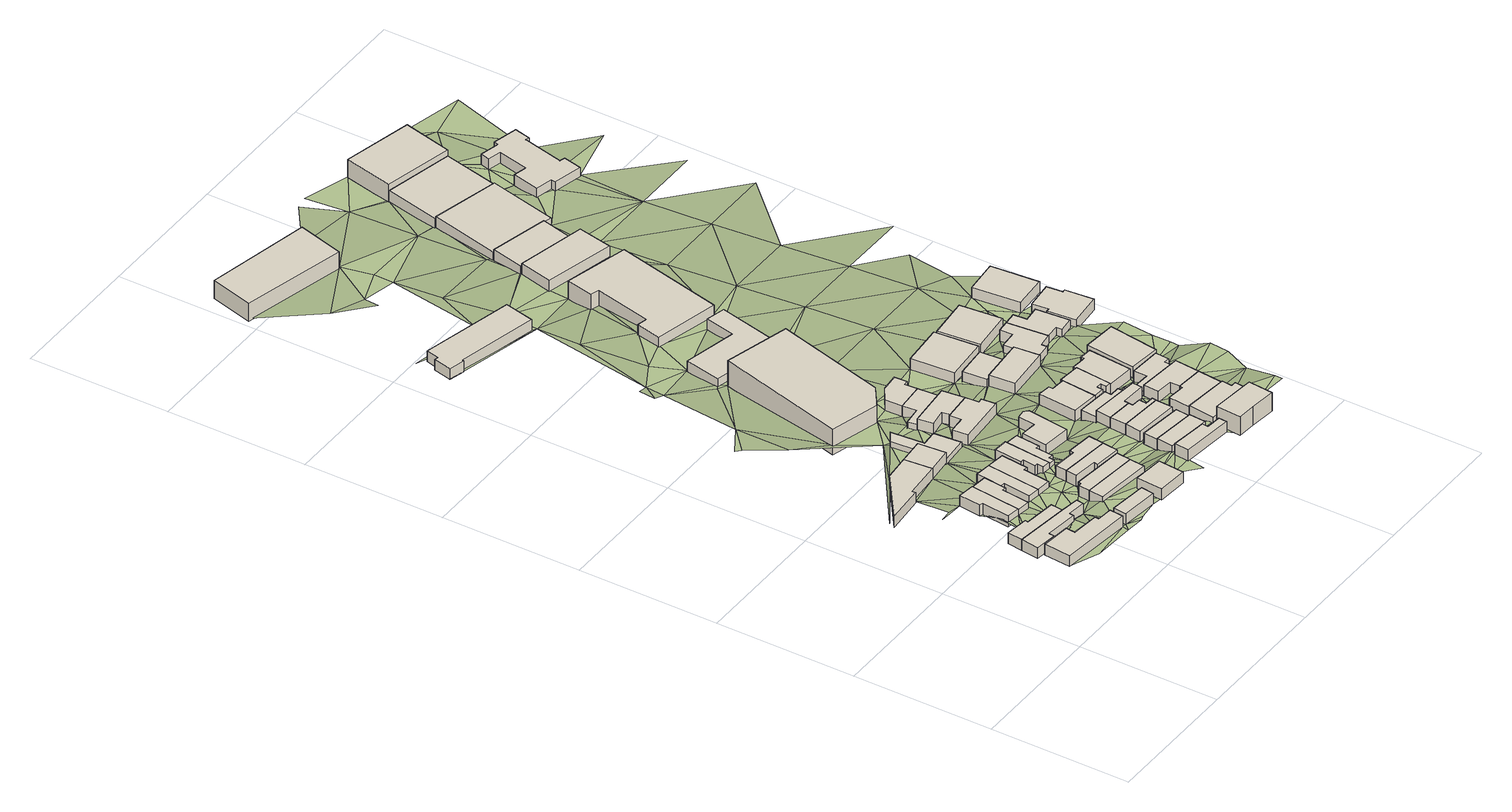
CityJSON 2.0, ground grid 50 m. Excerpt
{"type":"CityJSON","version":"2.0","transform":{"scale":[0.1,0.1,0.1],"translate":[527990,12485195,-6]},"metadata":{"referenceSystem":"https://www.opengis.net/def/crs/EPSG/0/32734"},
"CityObjects":{
"building1":{"type":"Building","attributes":{"address":"7 Park Road Woodstock Cape Town","building":"house","building:levels":1,"building_height":4.1,"plus_code":"4FRW3C9V+9GP","ground_height":33.13,"roof_height":37.23},"geometry":[{"type":"Solid","lod":"1","boundaries":[[[[0,1,2,3]],[[1,4,5,2]],[[4,6,7,5]],[[6,8,9,7]],[[8,10,11,9]],[[10,12,13,11]],[[12,14,15,13]],[[14,0,3,15]],[[3,2,5,7,9,11,13,15]],[[14,12,10,8,6,4,1,0]]]]}]},
"building2":{"type":"Building","attributes":{"address":"3 Park Road Woodstock Cape Town","building":"house","building:levels":1,"building_height":4.1,"plus_code":"4FRW3C9V+CGX","ground_height":30.71,"roof_height":34.81},"geometry":[{"type":"Solid","lod":"1","boundaries":[[[[16,17,18,19]],[[17,20,21,18]],[[20,22,23,21]],[[22,24,25,23]],[[24,26,27,25]],[[26,16,19,27]],[[19,18,21,23,25,27]],[[26,24,22,20,17,16]]]]}]},
"building3":{"type":"Building","attributes":{"address":"5 Park Road Woodstock Cape Town","building":"house","building:levels":1,"building_height":4.1,"plus_code":"4FRW3C9V+CHC","ground_height":30.71,"roof_height":34.81},"geometry":[{"type":"Solid","lod":"1","boundaries":[[[[17,16,19,18]],[[16,28,29,19]],[[28,30,31,29]],[[30,32,33,31]],[[32,34,35,33]],[[34,36,37,35]],[[36,38,39,37]],[[38,40,41,39]],[[40,17,18,41]],[[18,19,29,31,33,35,37,39,41]],[[40,38,36,34,32,30,28,16,17]]]]}]},
"building4":{"type":"Building","attributes":{"address":"29 Warwick Street Woodstock Cape Town","building":"house","building:levels":1,"building_height":4.1,"plus_code":"4FRW3C9V+GH2","ground_height":28.67,"roof_height":32.77},"geometry":[{"type":"Solid","lod":"1","boundaries":[[[[42,43,44,45]],[[43,46,47,44]],[[46,48,49,47]],[[48,50,51,49]],[[50,52,53,51]],[[52,42,45,53]],[[45,44,47,49,51,53]],[[52,50,48,46,43,42]]]]}]},
"building5":{"type":"Building","attributes":{"address":"Great Choice Guest House 24 Warwick Street Woodstock Cape Town","building":"house","building:levels":1,"operator":"Great Choice Guest Houses","building_height":4.1,"plus_code":"4FRW3C9V+JHC","ground_height":25.72,"roof_height":29.82},"geometry":[{"type":"Solid","lod":"1","boundaries":[[[[54,55,56,57]],[[55,58,59,56]],[[58,60,61,59]],[[60,62,63,61]],[[62,64,65,63]],[[64,54,57,65]],[[57,56,59,61,63,65]],[[64,62,60,58,55,54]]]]}]},
"building6":{"type":"Building","attributes":{"address":"27 Warwick Street Woodstock Cape Town","building":"house","building:levels":1,"building_height":4.1,"plus_code":"4FRW3C9V+FHW","ground_height":28.29,"roof_height":32.39},"geometry":[{"type":"Solid","lod":"1","boundaries":[[[[66,67,68,69]],[[67,70,71,68]],[[70,72,73,71]],[[72,74,75,73]],[[74,76,77,75]],[[76,78,79,77]],[[78,66,69,79]],[[69,68,71,73,75,77,79]],[[78,76,74,72,70,67,66]]]]}]},
"building7":{"type":"Building","attributes":{"building":"yes","building:levels":1,"building_height":4.1,"plus_code":"4FRW3C9V+9J8","ground_height":33.13,"roof_height":37.23},"geometry":[{"type":"Solid","lod":"1","boundaries":[[[[80,81,82,83]],[[81,84,85,82]],[[84,86,87,85]],[[86,80,83,87]],[[83,82,85,87]],[[86,84,81,80]]]]}]},
"building8":{"type":"Building","attributes":{"address":"25 Warwick Street Woodstock Cape Town","building":"house","building:levels":1,"building_height":4.1,"plus_code":"4FRW3C9V+GJ2","ground_height":28.29,"roof_height":32.39},"geometry":[{"type":"Solid","lod":"1","boundaries":[[[[88,89,90,91]],[[89,67,68,90]],[[67,66,69,68]],[[66,92,93,69]],[[92,94,95,93]],[[94,96,97,95]],[[96,88,91,97]],[[91,90,68,69,93,95,97]],[[96,94,92,66,67,89,88]]]]}]},
"building9":{"type":"Building","attributes":{"address":"23 Warwick Street Woodstock Cape Town","building":"house","building:levels":1,"building_height":4.1,"plus_code":"4FRW3C9V+GJQ","ground_height":28.29,"roof_height":32.39},"geometry":[{"type":"Solid","lod":"1","boundaries":[[[[88,96,97,91]],[[96,98,99,97]],[[98,100,101,99]],[[100,102,103,101]],[[102,104,105,103]],[[104,88,91,105]],[[91,97,99,101,103,105]],[[104,102,100,98,96,88]]]]}]},
"building10":{"type":"Building","attributes":{"address":"16 Coventry Road Woodstock Cape Town","building":"house","building:levels":1,"building_height":4.1,"plus_code":"4FRW3C9V+CM8","ground_height":30.24,"roof_height":34.34},"geometry":[{"type":"Solid","lod":"1","boundaries":[[[[106,107,108,109]],[[107,110,111,108]],[[110,112,113,111]],[[112,106,109,113]],[[109,108,111,113]],[[112,110,107,106]]]]}]},
"building11":{"type":"Building","attributes":{"address":"22 Warwick Street Woodstock Cape Town","building":"house","building:levels":1,"building_height":4.1,"plus_code":"4FRW3C9V+JJF","ground_height":25.72,"roof_height":29.82},"geometry":[{"type":"Solid","lod":"1","boundaries":[[[[54,64,65,57]],[[64,114,115,65]],[[114,116,117,115]],[[116,54,57,117]],[[57,65,115,117]],[[116,114,64,54]]]]}]},
"building12":{"type":"Building","attributes":{"address":"14 Coventry Road Woodstock Cape Town","building":"house","building:levels":1,"building_height":4.1,"plus_code":"4FRW3C9V+CMP","ground_height":30.24,"roof_height":34.34},"geometry":[{"type":"Solid","lod":"1","boundaries":[[[[106,118,119,109]],[[118,120,121,119]],[[120,122,123,121]],[[122,124,125,123]],[[124,107,108,125]],[[107,106,109,108]],[[109,119,121,123,125,108]],[[107,124,122,120,118,106]]]]}]},
"building13":{"type":"Building","attributes":{"address":"18 Coventry Road Woodstock Cape Town","building":"house","building:levels":1,"building_height":4.1,"plus_code":"4FRW3C9V+9P6","ground_height":32.68,"roof_height":36.78},"geometry":[{"type":"Solid","lod":"1","boundaries":[[[[126,127,128,129]],[[127,130,131,128]],[[130,132,133,131]],[[132,126,129,133]],[[129,128,131,133]],[[132,130,127,126]]]]}]},
"building14":{"type":"Building","attributes":{"address":"21 Warwick Street Woodstock Cape Town","building":"house","building:levels":1,"building_height":4.1,"plus_code":"4FRW3C9V+GMV","ground_height":28.29,"roof_height":32.39},"geometry":[{"type":"Solid","lod":"1","boundaries":[[[[134,135,136,137]],[[135,138,139,136]],[[138,140,141,139]],[[140,142,143,141]],[[142,144,145,143]],[[144,146,147,145]],[[146,148,149,147]],[[148,134,137,149]],[[137,136,139,141,143,145,147,149]],[[148,146,144,142,140,138,135,134]]]]}]},
"building15":{"type":"Building","attributes":{"address":"12 Coventry Road Woodstock Cape Town","building":"house","building:levels":1,"building_height":4.1,"plus_code":"4FRW3C9V+FM5","ground_height":30.24,"roof_height":34.34},"geometry":[{"type":"Solid","lod":"1","boundaries":[[[[150,151,152,153]],[[151,154,155,152]],[[154,156,157,155]],[[156,158,159,157]],[[158,160,161,159]],[[160,150,153,161]],[[153,152,155,157,159,161]],[[160,158,156,154,151,150]]]]}]},
"building16":{"type":"Building","attributes":{"address":"10 Coventry Road Woodstock Cape Town","building":"house","building:levels":1,"building_height":4.1,"plus_code":"4FRW3C9V+FPC","ground_height":30.24,"roof_height":34.34},"geometry":[{"type":"Solid","lod":"1","boundaries":[[[[150,162,163,153]],[[162,164,165,163]],[[164,166,167,165]],[[166,168,169,167]],[[168,151,152,169]],[[151,150,153,152]],[[153,163,165,167,169,152]],[[151,168,166,164,162,150]]]]}]},
"building17":{"type":"Building","attributes":{"address":"19 Warwick Street Woodstock Cape Town","building":"house","building:levels":1,"building_height":4.1,"plus_code":"4FRW3C9V+GMX","ground_height":27.68,"roof_height":31.78},"geometry":[{"type":"Solid","lod":"1","boundaries":[[[[170,171,172,173]],[[171,174,175,172]],[[174,176,177,175]],[[176,178,179,177]],[[178,180,181,179]],[[180,182,183,181]],[[182,184,185,183]],[[184,170,173,185]],[[173,172,175,177,179,181,183,185]],[[184,182,180,178,176,174,171,170]]]]}]},
"building18":{"type":"Building","attributes":{"address":"20 Warwick Street Woodstock Cape Town","building":"house","building:levels":1,"building_height":4.1,"plus_code":"4FRW3C9V+MJ9","ground_height":23.05,"roof_height":27.15},"geometry":[{"type":"Solid","lod":"1","boundaries":[[[[186,187,188,189]],[[187,190,191,188]],[[190,192,193,191]],[[192,194,195,193]],[[194,196,197,195]],[[196,198,199,197]],[[198,186,189,199]],[[189,188,191,193,195,197,199]],[[198,196,194,192,190,187,186]]]]}]},
"building19":{"type":"Building","attributes":{"address":"17 Warwick Street Woodstock Cape Town","building":"house","building:levels":1,"building_height":4.1,"plus_code":"4FRW3C9V+GPP","ground_height":27.68,"roof_height":31.78},"geometry":[{"type":"Solid","lod":"1","boundaries":[[[[200,201,202,203]],[[201,204,205,202]],[[204,206,207,205]],[[206,208,209,207]],[[208,210,211,209]],[[210,212,213,211]],[[212,200,203,213]],[[203,202,205,207,209,211,213]],[[212,210,208,206,204,201,200]]]]}]},
"building20":{"type":"Building","attributes":{"address":"8 Coventry Street Woodstock Cape Town","building":"house","building:levels":1,"building_height":4.1,"plus_code":"4FRW3C9V+JPG","ground_height":25.23,"roof_height":29.33},"geometry":[{"type":"Solid","lod":"1","boundaries":[[[[214,215,216,217]],[[215,218,219,216]],[[218,220,221,219]],[[220,222,223,221]],[[222,224,225,223]],[[224,226,227,225]],[[226,228,229,227]],[[228,230,231,229]],[[230,214,217,231]],[[217,216,219,221,223,225,227,229,231]],[[230,228,226,224,222,220,218,215,214]]]]}]},
"building21":{"type":"Building","attributes":{"address":"6 Coventry Street Woodstock Cape Town","building":"house","building:levels":1,"building_height":4.1,"plus_code":"4FRW3C9V+MP7","ground_height":25.23,"roof_height":29.33},"geometry":[{"type":"Solid","lod":"1","boundaries":[[[[214,232,233,217]],[[232,234,235,233]],[[234,236,237,235]],[[236,238,239,237]],[[238,215,216,239]],[[215,214,217,216]],[[217,233,235,237,239,216]],[[215,238,236,234,232,214]]]]}]},
"building22":{"type":"Building","attributes":{"address":"17 Coventry Road Woodstock Cape Town","building":"house","building:levels":1,"building_height":4.1,"plus_code":"4FRW3C9V+9RC","ground_height":32.12,"roof_height":36.22},"geometry":[{"type":"Solid","lod":"1","boundaries":[[[[240,241,242,243]],[[241,244,245,242]],[[244,246,247,245]],[[246,248,249,247]],[[248,250,251,249]],[[250,240,243,251]],[[243,242,245,247,249,251]],[[250,248,246,244,241,240]]]]}]},
"building23":{"type":"Building","attributes":{"address":"4 Coventry Street Woodstock Cape Town","building":"house","building:levels":1,"building_height":4.1,"plus_code":"4FRW3C9V+MPW","ground_height":23.07,"roof_height":27.17},"geometry":[{"type":"Solid","lod":"1","boundaries":[[[[252,253,254,255]],[[253,256,257,254]],[[256,258,259,257]],[[258,260,261,259]],[[260,262,263,261]],[[262,252,255,263]],[[255,254,257,259,261,263]],[[262,260,258,256,253,252]]]]}]},
"building24":{"type":"Building","attributes":{"address":"15 Coventry Road Woodstock Cape Town","building":"house","building:levels":1,"building_height":4.1,"plus_code":"4FRW3C9V+9RV","ground_height":30.24,"roof_height":34.34},"geometry":[{"type":"Solid","lod":"1","boundaries":[[[[264,265,266,267]],[[265,268,269,266]],[[268,270,271,269]],[[270,264,267,271]],[[267,266,269,271]],[[270,268,265,264]]]]}]},
"building25":{"type":"Building","attributes":{"address":"Woodlands House","building":"yes","building:levels":3,"building_height":9.7,"plus_code":"4FRW3C9V+RM8","ground_height":19.23,"roof_height":28.93},"geometry":[{"type":"Solid","lod":"1","boundaries":[[[[272,273,274,275]],[[273,276,277,274]],[[276,278,279,277]],[[278,280,281,279]],[[280,272,275,281]],[[275,274,277,279,281]],[[280,278,276,273,272]]]]}]},
"building26":{"type":"Building","attributes":{"address":"13 Coventry Road Woodstock Cape Town","building":"house","building:levels":1,"building_height":4.1,"plus_code":"4FRW3C9V+CR7","ground_height":29.76,"roof_height":33.86},"geometry":[{"type":"Solid","lod":"1","boundaries":[[[[282,283,284,285]],[[283,286,287,284]],[[286,288,289,287]],[[288,282,285,289]],[[285,284,287,289]],[[288,286,283,282]]]]}]},
"building27":{"type":"Building","attributes":{"address":"2 Coventry Street Woodstock Cape Town","building":"house","building:levels":1,"building_height":4.1,"plus_code":"4FRW3C9V+PP8","ground_height":23.07,"roof_height":27.17},"geometry":[{"type":"Solid","lod":"1","boundaries":[[[[253,290,291,254]],[[290,292,293,291]],[[292,294,295,293]],[[294,296,297,295]],[[296,298,299,297]],[[298,256,257,299]],[[256,253,254,257]],[[254,291,293,295,297,299,257]],[[256,298,296,294,292,290,253]]]]}]},
"building28":{"type":"Building","attributes":{"address":"11 Coventry Road Woodstock Cape Town","building":"house","building:levels":1,"building_height":4.1,"plus_code":"4FRW3C9V+CRV","ground_height":29.76,"roof_height":33.86},"geometry":[{"type":"Solid","lod":"1","boundaries":[[[[300,301,302,303]],[[301,304,305,302]],[[304,306,307,305]],[[306,300,303,307]],[[303,302,305,307]],[[306,304,301,300]]]]}]},
"building29":{"type":"Building","attributes":{"address":"18 Woodlands Road Cape Town","building":"manufacture","building:levels":1,"building_height":4.1,"plus_code":"4FRW3CCV+5HW","ground_height":14.82,"roof_height":18.92},"geometry":[{"type":"Solid","lod":"1","boundaries":[[[[308,309,310,311]],[[309,312,313,310]],[[312,314,315,313]],[[314,316,317,315]],[[316,318,319,317]],[[318,320,321,319]],[[320,322,323,321]],[[322,308,311,323]],[[311,310,313,315,317,319,321,323]],[[322,320,318,316,314,312,309,308]]]]}]},
"building30":{"type":"Building","attributes":{"address":"9 Coventry Road Woodstock Cape Town","building":"house","building:levels":1,"building_height":4.1,"plus_code":"4FRW3C9V+FR7","ground_height":29.76,"roof_height":33.86},"geometry":[{"type":"Solid","lod":"1","boundaries":[[[[301,300,303,302]],[[300,324,325,303]],[[324,326,327,325]],[[326,328,329,327]],[[328,330,331,329]],[[330,332,333,331]],[[332,334,335,333]],[[334,301,302,335]],[[302,303,325,327,329,331,333,335]],[[334,332,330,328,326,324,300,301]]]]}]},
"building31":{"type":"Building","attributes":{"address":"7 Coventry Road Woodstock Cape Town","building":"house","building:levels":1,"building_height":4.1,"plus_code":"4FRW3C9V+FRP","ground_height":29.76,"roof_height":33.86},"geometry":[{"type":"Solid","lod":"1","boundaries":[[[[334,332,333,335]],[[332,336,337,333]],[[336,338,339,337]],[[338,340,341,339]],[[340,342,343,341]],[[342,334,335,343]],[[335,333,337,339,341,343]],[[342,340,338,336,332,334]]]]}]},
"building32":{"type":"Building","attributes":{"address":"15B Warwick Street Woodstock Cape Town","building":"retail","building:levels":1,"building_height":4.1,"plus_code":"4FRW3C9V+GRV","ground_height":27.12,"roof_height":31.22},"geometry":[{"type":"Solid","lod":"1","boundaries":[[[[344,345,346,347]],[[345,348,349,346]],[[348,350,351,349]],[[350,352,353,351]],[[352,354,355,353]],[[354,344,347,355]],[[347,346,349,351,353,355]],[[354,352,350,348,345,344]]]]}]},
"building33":{"type":"Building","attributes":{"address":"5 Coventry Road Woodstock Cape Town","building":"house","building:levels":1,"building_height":4.1,"plus_code":"4FRW3C9V+GR4","ground_height":27.12,"roof_height":31.22},"geometry":[{"type":"Solid","lod":"1","boundaries":[[[[356,357,358,359]],[[357,360,361,358]],[[360,362,363,361]],[[362,364,365,363]],[[364,366,367,365]],[[366,368,369,367]],[[368,370,371,369]],[[370,356,359,371]],[[359,358,361,363,365,367,369,371]],[[370,368,366,364,362,360,357,356]]]]}]},
"building34":{"type":"Building","attributes":{"address":"12 Duke Street Woodstock Cape Town","building":"house","building:levels":2,"building_height":6.9,"plus_code":"4FRW3C9V+9V5","ground_height":31.58,"roof_height":38.48},"geometry":[{"type":"Solid","lod":"1","boundaries":[[[[372,373,374,375]],[[373,376,377,374]],[[376,378,379,377]],[[378,380,381,379]],[[380,372,375,381]],[[375,374,377,379,381]],[[380,378,376,373,372]]]]}]},
"building35":{"type":"Building","attributes":{"building":"industrial","building:levels":1,"building_height":4.1,"plus_code":"4FRW3C9V+WPM","ground_height":17.6,"roof_height":21.7},"geometry":[{"type":"Solid","lod":"1","boundaries":[[[[382,383,384,385]],[[383,386,387,384]],[[386,388,389,387]],[[388,390,391,389]],[[390,392,393,391]],[[392,382,385,393]],[[385,384,387,389,391,393]],[[392,390,388,386,383,382]]]]}]},
"building36":{"type":"Building","attributes":{"address":"10 Duke Street Woodstock Cape Town","building":"house","building:levels":1,"building_height":4.1,"plus_code":"4FRW3C9V+9WJ","ground_height":29.76,"roof_height":33.86},"geometry":[{"type":"Solid","lod":"1","boundaries":[[[[394,395,396,397]],[[395,398,399,396]],[[398,400,401,399]],[[400,402,403,401]],[[402,404,405,403]],[[404,394,397,405]],[[397,396,399,401,403,405]],[[404,402,400,398,395,394]]]]}]},
"building37":{"type":"Building","attributes":{"address":"13 Warwick Street Woodstock Cape Town","building":"house","building:levels":1,"building_height":4.1,"plus_code":"4FRW3C9V+GVR","ground_height":27.12,"roof_height":31.22},"geometry":[{"type":"Solid","lod":"1","boundaries":[[[[406,407,408,409]],[[407,344,347,408]],[[344,354,355,347]],[[354,410,411,355]],[[410,412,413,411]],[[412,414,415,413]],[[414,416,417,415]],[[416,418,419,417]],[[418,406,409,419]],[[409,408,347,355,411,413,415,417,419]],[[418,416,414,412,410,354,344,407,406]]]]}]},
"building38":{"type":"Building","attributes":{"address":"8 Duke Street Woodstock Cape Town","building":"house","building:levels":1,"building_height":4.1,"plus_code":"4FRW3C9V+CWC","ground_height":29.27,"roof_height":33.37},"geometry":[{"type":"Solid","lod":"1","boundaries":[[[[420,421,422,423]],[[421,424,425,422]],[[424,426,427,425]],[[426,428,429,427]],[[428,430,431,429]],[[430,420,423,431]],[[423,422,425,427,429,431]],[[430,428,426,424,421,420]]]]}]},
"building39":{"type":"Building","attributes":{"address":"1 Coventry Street Woodstock Cape Town","building":"house","building:levels":1,"building_height":4.1,"plus_code":"4FRW3C9V+MR9","ground_height":22.81,"roof_height":26.91},"geometry":[{"type":"Solid","lod":"1","boundaries":[[[[432,433,434,435]],[[433,436,437,434]],[[436,438,439,437]],[[438,432,435,439]],[[435,434,437,439]],[[438,436,433,432]]]]}]},
"building40":{"type":"Building","attributes":{"building":"industrial","building:levels":2,"building_height":6.9,"plus_code":"4FRW3CCV+FH4","ground_height":11.44,"roof_height":18.34},"geometry":[{"type":"Solid","lod":"1","boundaries":[[[[440,441,442,443]],[[441,444,445,442]],[[444,446,447,445]],[[446,440,443,447]],[[443,442,445,447]],[[446,444,441,440]]]]}]},
"building41":{"type":"Building","attributes":{"address":"3 Coventry Street Woodstock Cape Town","building":"house","building:levels":1,"building_height":4.1,"plus_code":"4FRW3C9V+JVJ","ground_height":24.68,"roof_height":28.78},"geometry":[{"type":"Solid","lod":"1","boundaries":[[[[448,449,450,451]],[[449,452,453,450]],[[452,454,455,453]],[[454,448,451,455]],[[451,450,453,455]],[[454,452,449,448]]]]}]},
"building42":{"type":"Building","attributes":{"address":"6 Duke Street Woodstock Cape Town","building":"house","building:levels":1,"building_height":4.1,"plus_code":"4FRW3C9V+FW7","ground_height":29.27,"roof_height":33.37},"geometry":[{"type":"Solid","lod":"1","boundaries":[[[[421,456,457,422]],[[456,458,459,457]],[[458,460,461,459]],[[460,462,463,461]],[[462,424,425,463]],[[424,421,422,425]],[[422,457,459,461,463,425]],[[424,462,460,458,456,421]]]]}]},
"building43":{"type":"Building","attributes":{"address":"13 Salmon Street Woodstock Cape Town","building":"house","building:levels":1,"building_height":4.1,"plus_code":"4FRW3C9V+PR8","ground_height":22.81,"roof_height":26.91},"geometry":[{"type":"Solid","lod":"1","boundaries":[[[[464,465,466,467]],[[465,468,469,466]],[[468,470,471,469]],[[470,464,467,471]],[[467,466,469,471]],[[470,468,465,464]]]]}]},
"building44":{"type":"Building","attributes":{"address":"11 Warwick Street Woodstock Cape Town","building":"house","building:levels":1,"building_height":4.1,"plus_code":"4FRW3C9V+GVX","ground_height":26.78,"roof_height":30.88},"geometry":[{"type":"Solid","lod":"1","boundaries":[[[[472,473,474,475]],[[473,476,477,474]],[[476,478,479,477]],[[478,480,481,479]],[[480,482,483,481]],[[482,484,485,483]],[[484,472,475,485]],[[475,474,477,479,481,483,485]],[[484,482,480,478,476,473,472]]]]}]},
"building45":{"type":"Building","attributes":{"address":"4 Duke Street Woodstock Cape Town","building":"house","building:levels":1,"building_height":4.1,"plus_code":"4FRW3C9V+FWV","ground_height":26.78,"roof_height":30.88},"geometry":[{"type":"Solid","lod":"1","boundaries":[[[[486,487,488,489]],[[487,490,491,488]],[[490,492,493,491]],[[492,494,495,493]],[[494,496,497,495]],[[496,498,499,497]],[[498,500,501,499]],[[500,486,489,501]],[[489,488,491,493,495,497,499,501]],[[500,498,496,494,492,490,487,486]]]]}]},
"building46":{"type":"Building","attributes":{"address":"Sir Dicks 15 Woodlands Road Woodstock Cape Town","building":"office","building:levels":2,"building_height":6.9,"plus_code":"4FRW3CCV+3QP","ground_height":14.14,"roof_height":21.04},"geometry":[{"type":"Solid","lod":"1","boundaries":[[[[502,503,504,505]],[[503,506,507,504]],[[506,508,509,507]],[[508,510,511,509]],[[510,512,513,511]],[[512,514,515,513]],[[514,516,517,515]],[[516,502,505,517]],[[505,504,507,509,511,513,515,517]],[[516,514,512,510,508,506,503,502]]]]}]},
"building47":{"type":"Building","attributes":{"address":"9 Warwick Street Woodstock Cape Town","building":"house","building:levels":1,"building_height":4.1,"plus_code":"4FRW3C9V+GWX","ground_height":26.78,"roof_height":30.88},"geometry":[{"type":"Solid","lod":"1","boundaries":[[[[518,519,520,521]],[[519,522,523,520]],[[522,524,525,523]],[[524,518,521,525]],[[521,520,523,525]],[[524,522,519,518]]]]}]},
"building48":{"type":"Building","attributes":{"address":"18 Warwick Street Woodstock Cape Town","building":"house","building:levels":1,"building_height":4.1,"plus_code":"4FRW3C9V+MW3","ground_height":22.71,"roof_height":26.81},"geometry":[{"type":"Solid","lod":"1","boundaries":[[[[526,527,528,529]],[[527,530,531,528]],[[530,532,533,531]],[[532,534,535,533]],[[534,536,537,535]],[[536,538,539,537]],[[538,540,541,539]],[[540,526,529,541]],[[529,528,531,533,535,537,539,541]],[[540,538,536,534,532,530,527,526]]]]}]},
"building49":{"type":"Building","attributes":{"address":"11 Salmon Street Woodstock Cape Town","building":"house","building:levels":1,"building_height":4.1,"plus_code":"4FRW3C9V+PW6","ground_height":22.71,"roof_height":26.81},"geometry":[{"type":"Solid","lod":"1","boundaries":[[[[542,543,544,545]],[[543,546,547,544]],[[546,548,549,547]],[[548,542,545,549]],[[545,544,547,549]],[[548,546,543,542]]]]}]},
"building50":{"type":"Building","attributes":{"address":"16 Warwick Street Woodstock Cape Town","building":"house","building:levels":1,"building_height":4.1,"plus_code":"4FRW3C9V+MX2","ground_height":22.71,"roof_height":26.81},"geometry":[{"type":"Solid","lod":"1","boundaries":[[[[527,526,529,528]],[[526,550,551,529]],[[550,552,553,551]],[[552,554,555,553]],[[554,556,557,555]],[[556,558,559,557]],[[558,560,561,559]],[[560,527,528,561]],[[528,529,551,553,555,557,559,561]],[[560,558,556,554,552,550,526,527]]]]}]},
"building51":{"type":"Building","attributes":{"building":"industrial","building:levels":1,"building_height":4.1,"plus_code":"4FRW3CCV+5RR","ground_height":13.77,"roof_height":17.87},"geometry":[{"type":"Solid","lod":"1","boundaries":[[[[562,563,564,565]],[[563,566,567,564]],[[566,568,569,567]],[[568,562,565,569]],[[565,564,567,569]],[[568,566,563,562]]]]}]},
"building52":{"type":"Building","attributes":{"building":"industrial","building:levels":1,"building_height":4.1,"plus_code":"4FRW3CCV+6RJ","ground_height":12.53,"roof_height":16.63},"geometry":[{"type":"Solid","lod":"1","boundaries":[[[[570,571,572,573]],[[571,574,575,572]],[[574,576,577,575]],[[576,570,573,577]],[[573,572,575,577]],[[576,574,571,570]]]]}]},
"building53":{"type":"Building","attributes":{"address":"12 Warwick Street Woodstock Cape Town","building":"house","building:levels":1,"building_height":4.1,"plus_code":"4FRW3C9W+J2V","ground_height":22.5,"roof_height":26.6},"geometry":[{"type":"Solid","lod":"1","boundaries":[[[[578,579,580,581]],[[579,582,583,580]],[[582,584,585,583]],[[584,586,587,585]],[[586,588,589,587]],[[588,590,591,589]],[[590,592,593,591]],[[592,578,581,593]],[[581,580,583,585,587,589,591,593]],[[592,590,588,586,584,582,579,578]]]]}]},
"building54":{"type":"Building","attributes":{"address":"5 Salmon Street Woodstock Cape Town","building":"house","building:levels":1,"building_height":4.1,"plus_code":"4FRW3C9W+P2C","ground_height":22.5,"roof_height":26.6},"geometry":[{"type":"Solid","lod":"1","boundaries":[[[[594,595,596,597]],[[595,598,599,596]],[[598,600,601,599]],[[600,594,597,601]],[[597,596,599,601]],[[600,598,595,594]]]]}]},
"building55":{"type":"Building","attributes":{"building":"industrial","building:levels":1,"building_height":4.1,"plus_code":"4FRW3CCV+7RX","ground_height":11.39,"roof_height":15.49},"geometry":[{"type":"Solid","lod":"1","boundaries":[[[[602,603,604,605]],[[603,606,607,604]],[[606,608,609,607]],[[608,602,605,609]],[[605,604,607,609]],[[608,606,603,602]]]]}]},
"building56":{"type":"Building","attributes":{"building":"industrial","building:levels":1,"building_height":4.1,"plus_code":"4FRW3CCV+9VC","ground_height":10.87,"roof_height":14.97},"geometry":[{"type":"Solid","lod":"1","boundaries":[[[[610,611,612,613]],[[611,614,615,612]],[[614,616,617,615]],[[616,610,613,617]],[[613,612,615,617]],[[616,614,611,610]]]]}]},
"building57":{"type":"Building","attributes":{"address":"Desmond Tutu Health Foundation 3 Woodlands Road Woodstock Cape Town","building":"office","building:levels":2,"amenity":"research_institute","building_height":6.9,"plus_code":"4FRW3CCV+CVW","ground_height":10.17,"roof_height":17.07},"geometry":[{"type":"Solid","lod":"1","boundaries":[[[[618,619,620,621]],[[619,622,623,620]],[[622,624,625,623]],[[624,618,621,625]],[[621,620,623,625]],[[624,622,619,618]]]]}]},
"building58":{"type":"Building","attributes":{"address":"Percy Bartley House 44 Pine Road 7915 Woodstock, Cape Town","building":"residential","building:levels":1,"beds":"25","amenity":"social_facility","social_facility":"shelter","building_height":4.1,"plus_code":"4FRW3CCV+8X8","ground_height":11.28,"roof_height":15.38},"geometry":[{"type":"Solid","lod":"1","boundaries":[[[[626,627,628,629]],[[627,630,631,628]],[[630,632,633,631]],[[632,634,635,633]],[[634,636,637,635]],[[636,638,639,637]],[[638,640,641,639]],[[640,642,643,641]],[[642,644,645,643]],[[644,646,647,645]],[[646,648,649,647]],[[648,650,651,649]],[[650,652,653,651]],[[652,654,655,653]],[[654,656,657,655]],[[656,626,629,657]],[[629,628,631,633,635,637,639,641,643,645,647,649,651,653,655,657]],[[656,654,652,650,648,646,644,642,640,638,636,634,632,630,627,626]]]]}]},
"terrain1":{"type":"TINRelief","geometry":[{"type":"CompositeSurface","lod":"1","boundaries":[[[658,4,659]],[[660,661,662]],[[10,662,663]],[[664,665,666]],[[667,660,662]],[[658,668,4]],[[666,669,670]],[[662,10,667]],[[666,665,671]],[[665,672,20]],[[666,671,669]],[[669,48,670]],[[673,43,674]],[[48,46,670]],[[6,10,675]],[[20,671,665]],[[4,668,84]],[[10,38,667]],[[676,674,43]],[[81,4,84]],[[677,84,668]],[[10,6,38]],[[81,6,4]],[[667,38,36]],[[20,678,671]],[[20,17,40]],[[38,6,81]],[[677,679,84]],[[676,43,42]],[[20,680,678]],[[38,81,681]],[[679,86,84]],[[680,76,678]],[[20,682,680]],[[683,676,64]],[[20,40,684]],[[685,40,38]],[[680,78,76]],[[64,676,42]],[[682,20,684]],[[78,680,92]],[[80,681,81]],[[685,38,681]],[[686,687,688]],[[66,78,92]],[[89,42,67]],[[40,685,689]],[[689,684,40]],[[64,42,89]],[[690,682,684]],[[684,689,691]],[[692,80,86]],[[80,693,681]],[[694,691,689]],[[695,684,691]],[[696,690,684]],[[693,80,692]],[[695,696,684]],[[114,64,89]],[[54,697,686]],[[114,89,88]],[[698,690,696]],[[690,699,100]],[[700,681,693]],[[690,698,699]],[[158,695,691]],[[100,142,102]],[[104,701,88]],[[88,701,114]],[[142,100,699]],[[702,703,704]],[[102,142,140]],[[703,705,704]],[[102,140,138]],[[699,144,142]],[[102,138,104]],[[697,687,686]],[[706,699,698]],[[695,158,156]],[[701,104,135]],[[701,135,114]],[[697,54,116]],[[691,118,158]],[[104,138,135]],[[698,707,706]],[[708,704,705]],[[132,700,693]],[[698,166,707]],[[687,708,705]],[[709,710,707]],[[135,711,114]],[[132,130,712]],[[164,707,166]],[[709,707,164]],[[687,697,194]],[[118,160,158]],[[135,134,713]],[[709,164,201]],[[201,180,709]],[[713,711,135]],[[118,106,160]],[[700,132,714]],[[182,180,201]],[[715,132,712]],[[714,106,700]],[[708,687,716]],[[164,162,201]],[[717,194,718]],[[719,720,712]],[[713,134,184]],[[182,201,200]],[[721,717,718]],[[722,711,713]],[[721,711,722]],[[194,716,687]],[[200,184,182]],[[723,704,708]],[[712,720,715]],[[150,160,724]],[[106,264,160]],[[132,715,714]],[[721,722,725]],[[726,194,717]],[[162,150,724]],[[721,725,717]],[[714,264,106]],[[726,716,194]],[[204,201,162]],[[210,713,184]],[[727,724,160]],[[722,218,725]],[[210,184,200]],[[728,729,704]],[[722,220,218]],[[264,730,160]],[[731,162,724]],[[160,730,727]],[[218,238,725]],[[212,210,200]],[[256,716,726]],[[728,704,723]],[[732,733,734]],[[729,732,734]],[[731,724,727]],[[215,238,218]],[[204,162,735]],[[715,248,714]],[[256,726,736]],[[226,713,210]],[[162,731,735]],[[298,716,256]],[[716,298,737]],[[729,728,738]],[[342,204,735]],[[739,206,204]],[[226,210,208]],[[740,732,729]],[[741,742,743]],[[714,248,744]],[[739,204,342]],[[745,746,747]],[[727,730,286]],[[729,738,740]],[[728,723,738]],[[748,741,322]],[[737,298,296]],[[350,208,206]],[[744,248,246]],[[740,749,732]],[[214,230,228]],[[350,226,208]],[[370,739,342]],[[350,206,739]],[[244,744,246]],[[296,294,737]],[[749,750,732]],[[727,286,306]],[[751,241,752]],[[244,241,751]],[[744,244,751]],[[739,370,354]],[[753,744,754]],[[226,448,228]],[[751,754,744]],[[290,253,292]],[[228,755,214]],[[214,465,232]],[[294,756,737]],[[738,723,757]],[[226,350,448]],[[332,330,328]],[[750,743,732]],[[253,232,465]],[[328,336,332]],[[753,754,395]],[[741,743,322]],[[395,286,753]],[[758,749,740]],[[306,286,395]],[[308,746,745]],[[354,370,368]],[[253,465,292]],[[326,324,328]],[[228,448,454]],[[448,350,348]],[[336,328,338]],[[755,465,214]],[[454,755,228]],[[300,306,759]],[[759,306,395]],[[737,756,278]],[[294,292,760]],[[751,373,754]],[[338,328,324]],[[750,749,761]],[[300,762,324]],[[407,348,345]],[[368,410,354]],[[762,300,759]],[[758,761,749]],[[407,448,348]],[[756,294,760]],[[760,292,465]],[[338,324,762]],[[407,345,344]],[[757,723,278]],[[366,364,368]],[[763,764,765]],[[416,410,368]],[[410,416,412]],[[416,368,364]],[[764,766,767]],[[465,755,768]],[[338,762,769]],[[416,414,412]],[[758,740,382]],[[762,759,424]],[[769,340,338]],[[770,364,771]],[[416,364,418]],[[754,373,772]],[[418,364,770]],[[424,759,773]],[[774,340,769]],[[774,770,340]],[[322,743,308]],[[382,740,775]],[[454,776,755]],[[424,462,762]],[[449,448,407]],[[750,777,743]],[[465,768,438]],[[778,746,308]],[[777,750,761]],[[406,779,407]],[[494,418,770]],[[764,767,765]],[[774,494,770]],[[372,780,373]],[[407,779,449]],[[746,778,781]],[[782,756,760]],[[373,780,772]],[[494,774,783]],[[756,782,278]],[[418,494,476]],[[454,452,776]],[[465,438,468]],[[506,308,743]],[[784,772,780]],[[785,786,784]],[[787,761,788]],[[789,758,382]],[[790,779,791]],[[449,779,790]],[[494,519,476]],[[506,743,777]],[[767,781,792]],[[787,777,761]],[[780,793,784]],[[765,767,792]],[[757,278,794]],[[776,795,438]],[[476,519,478]],[[760,470,782]],[[796,468,438]],[[795,776,452]],[[785,784,797]],[[798,452,449]],[[778,308,799]],[[494,492,519]],[[438,795,796]],[[449,790,518]],[[456,421,800]],[[797,421,785]],[[801,308,506]],[[795,452,798]],[[780,802,793]],[[803,798,449]],[[519,518,478]],[[468,796,804]],[[518,790,478]],[[789,382,392]],[[470,468,804]],[[800,805,456]],[[794,392,757]],[[797,784,793]],[[803,449,518]],[[797,800,421]],[[456,805,806]],[[794,278,782]],[[801,807,308]],[[519,492,522]],[[796,795,530]],[[781,778,808]],[[308,807,799]],[[805,522,492]],[[809,530,795]],[[810,811,803]],[[812,805,800]],[[518,813,803]],[[470,804,543]],[[530,542,796]],[[814,800,797]],[[778,799,808]],[[815,792,781]],[[470,543,782]],[[816,789,392]],[[817,522,805]],[[815,765,792]],[[810,803,813]],[[518,524,813]],[[800,814,812]],[[816,392,794]],[[527,542,530]],[[817,805,812]],[[568,801,506]],[[813,818,810]],[[819,522,817]],[[524,522,820]],[[808,815,781]],[[819,820,522]],[[560,542,527]],[[821,441,765]],[[794,782,822]],[[823,808,799]],[[824,813,524]],[[825,789,816]],[[543,822,782]],[[813,824,826]],[[542,560,827]],[[827,543,542]],[[828,808,823]],[[829,789,825]],[[830,831,560]],[[829,568,506]],[[807,832,799]],[[524,820,833]],[[824,524,833]],[[821,765,815]],[[834,826,824]],[[560,831,835]],[[834,831,826]],[[560,835,827]],[[543,827,836]],[[808,828,837]],[[838,831,834]],[[839,816,794]],[[831,838,840]],[[840,835,831]],[[808,837,815]],[[828,823,571]],[[836,827,835]],[[821,841,441]],[[543,836,822]],[[807,562,832]],[[839,794,822]],[[568,829,825]],[[592,835,840]],[[815,837,842]],[[843,568,825]],[[844,822,836]],[[571,845,828]],[[610,815,842]],[[568,843,562]],[[821,815,610]],[[816,846,825]],[[816,839,847]],[[562,571,832]],[[844,836,848]],[[836,600,848]],[[562,845,571]],[[846,843,825]],[[821,610,849]],[[850,839,822]],[[851,842,837]],[[846,816,847]],[[844,850,822]],[[852,853,821]],[[852,821,849]],[[843,854,562]],[[854,845,562]],[[837,608,851]],[[847,839,855]],[[843,846,854]],[[849,610,856]],[[608,845,857]],[[857,845,858]],[[845,854,858]],[[640,851,608]],[[640,608,857]],[[859,849,856]],[[847,860,846]],[[861,857,858]],[[634,851,640]],[[852,624,862]],[[856,851,634]],[[863,858,854]],[[854,846,860]],[[638,634,640]],[[863,854,864]],[[864,858,863]],[[856,632,859]],[[632,856,634]],[[638,636,634]],[[624,865,862]],[[627,859,632]],[[854,866,864]],[[630,627,632]],[[859,867,624]],[[859,627,867]],[[656,868,869]],[[867,865,624]],[[656,654,868]],[[865,867,870]],[[869,864,871]],[[626,867,627]],[[656,869,871]],[[870,867,872]],[[867,626,872]]]}]}
},
"vertices":[
[81,178,234],[72,82,234],[72,82,275],[81,178,275],[331,55,234],[331,55,275],[336,105,234],[336,105,275],[279,110,234],[279,110,275],[281,124,234],[281,124,275],[182,134,234],[182,134,275],[185,167,234],[185,167,275],
[89,268,210],[284,245,210],[284,245,251],[89,268,251],[289,288,210],[289,288,251],[176,301,210],[176,301,251],[178,312,210],[178,312,251],[96,322,210],[96,322,251],
[80,203,210],[80,203,251],[159,194,210],[159,194,251],[161,214,210],[161,214,251],[279,200,210],[279,200,251],[281,217,210],[281,217,251],[347,209,210],[347,209,251],[350,236,210],[350,236,251],
[260,558,189],[201,565,189],[201,565,230],[260,558,230],[192,486,189],[192,486,230],[203,483,189],[203,483,230],[191,383,189],[191,383,230],[239,376,189],[239,376,230],
[295,830,160],[202,821,160],[202,821,201],[295,830,201],[33,696,160],[33,696,201],[173,708,160],[173,708,201],[172,719,160],[172,719,201],[304,730,160],[304,730,201],
[313,487,186],[321,552,186],[321,552,227],[313,487,227],[260,558,186],[260,558,227],[239,376,186],[239,376,227],[287,371,186],[287,371,227],[299,471,186],[299,471,227],[312,470,186],[312,470,227],
[485,86,234],[351,101,234],[351,101,275],[485,86,275],[345,54,234],[345,54,275],[479,39,234],[479,39,275],
[381,576,186],[324,582,186],[324,582,227],[381,576,227],[328,485,186],[328,485,227],[317,387,186],[317,387,227],[360,382,186],[360,382,227],
[411,377,186],[411,377,227],[421,472,186],[421,472,227],[435,471,186],[435,471,227],[445,568,186],[445,568,227],
[620,214,205],[418,234,205],[418,234,246],[620,214,246],[413,181,205],[413,181,246],[614,160,205],[614,160,246],
[395,740,160],[395,740,201],[387,838,160],[387,838,201],
[625,265,205],[625,265,246],[435,285,205],[435,285,246],[434,274,205],[434,274,246],[422,275,205],[422,275,246],
[525,128,229],[517,33,229],[517,33,270],[525,128,270],[626,24,229],[626,24,270],[634,118,229],[634,118,270],
[510,598,186],[459,602,186],[459,602,227],[510,598,227],[450,502,186],[450,502,227],[460,501,186],[460,501,227],[456,455,186],[456,455,227],[466,454,186],[466,454,227],[464,431,186],[464,431,227],[494,428,186],[494,428,227],
[645,329,205],[465,348,205],[465,348,246],[645,329,246],[460,308,205],[460,308,246],[547,299,205],[547,299,246],[545,284,205],[545,284,246],[639,274,205],[639,274,246],
[651,384,205],[651,384,246],[557,394,205],[557,394,246],[555,379,205],[555,379,246],[469,388,205],[469,388,246],
[510,598,179],[494,428,179],[494,428,220],[510,598,220],[520,427,179],[520,427,220],[522,446,179],[522,446,220],[538,444,179],[538,444,220],[543,507,179],[543,507,220],[556,505,179],[556,505,220],[564,592,179],[564,592,220],
[395,740,133],[495,748,133],[495,748,174],[395,740,174],[486,845,133],[486,845,174],[430,840,133],[430,840,174],[420,959,133],[420,959,174],[379,934,133],[379,934,174],[387,838,133],[387,838,174],
[582,582,179],[571,491,179],[571,491,220],[582,582,220],[673,479,179],[673,479,220],[691,628,179],[691,628,220],[678,642,179],[678,642,220],[647,638,179],[647,638,220],[639,576,179],[639,576,220],
[669,846,155],[571,838,155],[571,838,196],[669,846,196],[564,837,155],[564,837,196],[567,795,155],[567,795,196],[508,791,155],[508,791,196],[513,735,155],[513,735,196],[693,750,155],[693,750,196],[689,801,155],[689,801,196],[673,799,155],[673,799,196],
[659,926,155],[659,926,196],[497,911,155],[497,911,196],[505,856,155],[505,856,196],[566,865,155],[566,865,196],
[734,76,224],[921,57,224],[921,57,265],[734,76,265],[923,86,224],[923,86,265],[869,91,224],[869,91,265],[871,113,224],[871,113,265],[740,129,224],[740,129,265],
[659,926,133],[653,1010,133],[653,1010,174],[659,926,174],[553,1002,133],[553,1002,174],[557,952,133],[557,952,174],[493,944,133],[493,944,174],[497,911,133],[497,911,174],
[755,202,205],[747,142,205],[747,142,246],[755,202,246],[907,126,205],[907,126,246],[911,185,205],[911,185,246],
[316,1102,95],[491,1055,95],[491,1055,192],[316,1102,192],[567,1109,95],[567,1109,192],[672,1502,95],[672,1502,192],[439,1563,95],[439,1563,192],
[755,202,200],[911,185,200],[911,185,241],[755,202,241],[917,237,200],[917,237,241],[761,255,200],[761,255,241],
[650,1054,133],[650,1054,174],[666,1055,133],[666,1055,174],[663,1101,133],[663,1101,174],[600,1095,133],[600,1095,174],[551,1062,133],[551,1062,174],
[923,315,200],[769,327,200],[769,327,241],[923,315,241],[762,269,200],[762,269,241],[921,255,200],[921,255,241],
[426,2360,51],[94,2437,51],[94,2437,92],[426,2360,92],[83,2391,51],[83,2391,92],[70,2394,51],[70,2394,92],[55,2327,51],[55,2327,92],[111,2314,51],[111,2314,92],[113,2320,51],[113,2320,92],[402,2254,51],[402,2254,92],
[925,330,200],[925,330,241],[894,332,200],[894,332,241],[896,359,200],[896,359,241],[863,362,200],[863,362,241],[865,377,200],[865,377,241],[773,385,200],[773,385,241],
[866,393,200],[866,393,241],[955,387,200],[955,387,241],[959,423,200],[959,423,241],[780,441,200],[780,441,241],
[882,628,174],[832,632,174],[832,632,215],[882,628,215],[832,647,174],[832,647,215],[786,652,174],[786,652,215],[773,512,174],[773,512,215],[870,503,174],[870,503,215],
[780,441,174],[959,423,174],[959,423,215],[780,441,215],[961,451,174],[961,451,215],[939,451,174],[939,451,215],[938,464,174],[938,464,215],[902,465,174],[902,465,215],[904,489,174],[904,489,215],[786,500,174],[786,500,215],
[1095,3,218],[1103,92,218],[1103,92,288],[1095,3,288],[944,108,218],[944,108,288],[937,18,218],[937,18,288],[1000,13,218],[1000,13,288],
[664,1784,79],[640,1677,79],[640,1677,120],[664,1784,120],[451,1719,79],[451,1719,120],[422,1590,79],[422,1590,120],[679,1532,79],[679,1532,120],[733,1768,79],[733,1768,120],
[1115,198,200],[954,214,200],[954,214,241],[1115,198,241],[944,120,200],[944,120,241],[1124,102,200],[1124,102,241],[1130,160,200],[1130,160,241],[1111,161,200],[1111,161,241],
[961,629,174],[882,636,174],[882,636,215],[961,629,215],[909,500,174],[909,500,215],[911,522,174],[911,522,215],[930,521,174],[930,521,215],[928,500,174],[928,500,215],[949,498,174],[949,498,215],
[1115,198,195],[1124,289,195],[1124,289,236],[1115,198,236],[1029,297,195],[1029,297,236],[1027,286,195],[1027,286,236],[963,292,195],[963,292,236],[954,214,195],[954,214,236],
[802,943,131],[809,856,131],[809,856,172],[802,943,172],[923,865,131],[923,865,172],[916,953,131],[916,953,172],
[381,2942,17],[426,3106,17],[426,3106,86],[381,2942,86],[51,3185,17],[51,3185,86],[9,3031,17],[9,3031,86],
[818,761,149],[982,774,149],[982,774,190],[818,761,190],[974,866,149],[974,866,190],[811,852,149],[811,852,190],
[1132,378,195],[1132,378,236],[973,392,195],[973,392,236],[969,336,195],[969,336,236],[1029,331,195],[1029,331,236],
[771,1113,131],[784,958,131],[784,958,172],[771,1113,172],[939,971,131],[939,971,172],[926,1126,131],[926,1126,172],
[961,629,170],[949,498,170],[949,498,211],[961,629,211],[1048,489,170],[1048,489,211],[1061,646,170],[1061,646,211],[1017,649,170],[1017,649,211],[1016,637,170],[1016,637,211],[962,642,170],[962,642,211],
[1132,378,170],[1136,420,170],[1136,420,211],[1132,378,211],[1156,418,170],[1156,418,211],[1159,468,170],[1159,468,211],[1045,475,170],[1045,475,211],[1044,427,170],[1044,427,211],[979,431,170],[979,431,211],[973,392,170],[973,392,211],
[743,1809,44],[833,2195,44],[833,2195,113],[743,1809,113],[606,2252,44],[606,2252,113],[583,2156,44],[583,2156,113],[615,2146,44],[615,2146,113],[568,1944,44],[568,1944,113],[534,1952,44],[534,1952,113],[513,1862,44],[513,1862,113],
[1079,666,170],[1060,489,170],[1060,489,211],[1079,666,211],[1174,476,170],[1174,476,211],[1199,656,170],[1199,656,211],
[1101,820,130],[1087,966,130],[1087,966,171],[1101,820,171],[1043,962,130],[1043,962,171],[1046,917,130],[1046,917,171],[985,912,130],[985,912,171],[995,789,130],[995,789,171],[1052,794,130],[1052,794,171],[1050,814,130],[1050,814,171],
[1099,986,130],[1084,1136,130],[1084,1136,171],[1099,986,171],[935,1121,130],[935,1121,171],[950,971,130],[950,971,171],
[1148,824,130],[1148,824,171],[1150,803,130],[1150,803,171],[1204,808,130],[1204,808,171],[1193,928,130],[1193,928,171],[1136,922,130],[1136,922,171],[1132,970,130],[1132,970,171],
[885,2388,40],[639,2443,40],[639,2443,81],[885,2388,81],[611,2324,40],[611,2324,81],[860,2265,40],[860,2265,81],
[847,2401,28],[874,2513,28],[874,2513,69],[847,2401,69],[666,2562,28],[666,2562,69],[639,2449,28],[639,2449,69],
[1212,954,128],[1218,896,128],[1218,896,169],[1212,954,169],[1206,895,128],[1206,895,169],[1216,795,128],[1216,795,169],[1336,806,128],[1336,806,169],[1327,908,128],[1327,908,169],[1316,907,128],[1316,907,169],[1310,964,128],[1310,964,169],
[1183,1154,128],[1200,986,128],[1200,986,169],[1183,1154,169],[1320,995,128],[1320,995,169],[1306,1166,128],[1306,1166,169],
[724,2810,17],[667,2567,17],[667,2567,58],[724,2810,58],[910,2510,17],[910,2510,58],[967,2753,17],[967,2753,58],
[765,3007,11],[721,2813,11],[721,2813,52],[765,3007,52],[968,2758,11],[968,2758,52],[1012,2952,11],[1012,2952,52],
[808,3185,4],[768,3010,4],[768,3010,73],[808,3185,73],[1014,2954,4],[1014,2954,73],[1055,3128,4],[1055,3128,73],
[1233,2847,15],[1144,2868,15],[1144,2868,56],[1233,2847,56],[1140,2852,15],[1140,2852,56],[1071,2868,15],[1071,2868,56],[1063,2835,15],[1063,2835,56],[1109,2824,15],[1109,2824,56],[1084,2715,15],[1084,2715,56],[1037,2726,15],[1037,2726,56],[1015,2630,15],[1015,2630,56],[1076,2616,15],[1076,2616,56],[1072,2600,15],[1072,2600,56],[1177,2576,15],[1177,2576,56],[1192,2642,15],[1192,2642,56],[1173,2647,15],[1173,2647,56],[1207,2793,15],[1207,2793,56],[1220,2790,15],[1220,2790,56],
[176,39,236],[72,82,236],[161,214,213],[159,194,236],[185,167,236],[182,134,236],[156,325,213],[178,312,213],[175,325,213],[279,200,236],[325,32,234],[191,383,213],[185,418,213],[239,376,213],[176,301,213],[114,572,189],[156,575,189],[279,110,236],[173,708,165],[391,26,234],[287,371,210],[407,32,234],[317,387,210],[413,181,234],[360,382,210],[172,719,165],[405,325,210],[418,234,210],[202,821,165],[398,971,133],[29,709,172],[422,275,210],[411,377,210],[435,285,210],[517,33,234],[525,128,234],[434,274,210],[460,308,210],[465,348,210],[379,934,160],[469,388,210],[464,431,210],[614,160,229],[405,575,186],[139,1345,120],[156,1330,120],[235,1404,120],[211,1195,141],[494,428,210],[520,427,210],[316,1102,133],[538,444,205],[522,446,210],[495,748,160],[654,75,229],[513,735,160],[747,142,229],[740,129,229],[491,1055,133],[497,911,160],[430,840,160],[725,13,229],[734,76,229],[486,845,160],[508,791,160],[439,1563,97],[654,325,205],[505,856,160],[493,944,160],[762,269,205],[405,1580,97],[305,1710,82],[761,255,205],[769,327,205],[310,1778,82],[283,1784,82],[268,1719,90],[773,385,205],[557,952,155],[567,1109,133],[422,1590,97],[773,512,179],[451,1719,82],[111,2314,61],[43,2322,61],[417,2243,51],[907,126,224],[94,2437,61],[324,2407,51],[57,2452,61],[113,2320,61],[405,1830,82],[405,2080,66],[944,108,224],[937,18,224],[911,185,224],[944,120,224],[809,856,149],[654,1330,113],[679,1532,95],[513,1862,82],[963,292,200],[771,1113,133],[534,1952,79],[969,336,200],[9,3031,29],[156,2830,36],[381,2942,28],[271,2729,36],[284,2786,28],[802,943,149],[973,392,200],[961,451,200],[939,451,200],[1124,102,218],[1027,286,200],[979,431,200],[640,1677,95],[923,865,149],[583,2156,61],[405,2580,40],[962,642,174],[1152,75,218],[404,2759,28],[903,1330,115],[1044,427,195],[1130,160,218],[1115,198,218],[1111,161,218],[615,2146,61],[568,1944,79],[743,1809,79],[1017,649,174],[1016,637,174],[405,2830,28],[1251,94,218],[903,1580,98],[985,912,149],[950,971,131],[1262,205,195],[995,789,149],[639,2449,44],[1152,325,195],[611,2324,44],[1252,67,218],[1052,794,148],[935,1121,131],[1156,418,195],[1136,420,195],[639,2443,44],[654,2580,32],[1046,917,148],[1101,820,148],[1050,814,148],[1315,369,191],[1150,803,148],[1308,300,191],[654,2830,21],[903,1830,77],[1277,461,168],[1148,824,148],[1280,491,168],[1279,559,168],[654,3080,11],[1152,1330,113],[666,2562,32],[1216,795,148],[903,2080,56],[1204,808,148],[1152,1080,130],[667,2567,32],[833,2195,56],[1136,922,148],[1193,928,148],[847,2401,40],[1288,668,168],[1206,895,148],[1200,986,130],[1183,1154,130],[724,2810,21],[1218,896,148],[1152,1580,96],[1212,954,130],[598,3229,5],[721,2813,21],[903,2330,40],[1260,1277,113],[910,2510,28],[1152,2080,56],[1152,1830,76],[1306,1168,128],[768,3010,11],[1306,1461,92],[968,2758,17],[808,3185,6],[644,3237,5],[1152,2330,41],[1401,1580,92],[1012,2952,17],[1015,2630,28],[1072,2600,28],[1014,2954,17],[1401,2080,57],[1076,2616,28],[891,3171,6],[1152,2580,28],[1177,2576,28],[1057,3135,4],[1401,2330,42],[1152,3080,4],[1173,2647,28],[1192,2642,28],[1069,3173,4],[1382,2623,30],[1323,3114,5]
]}
